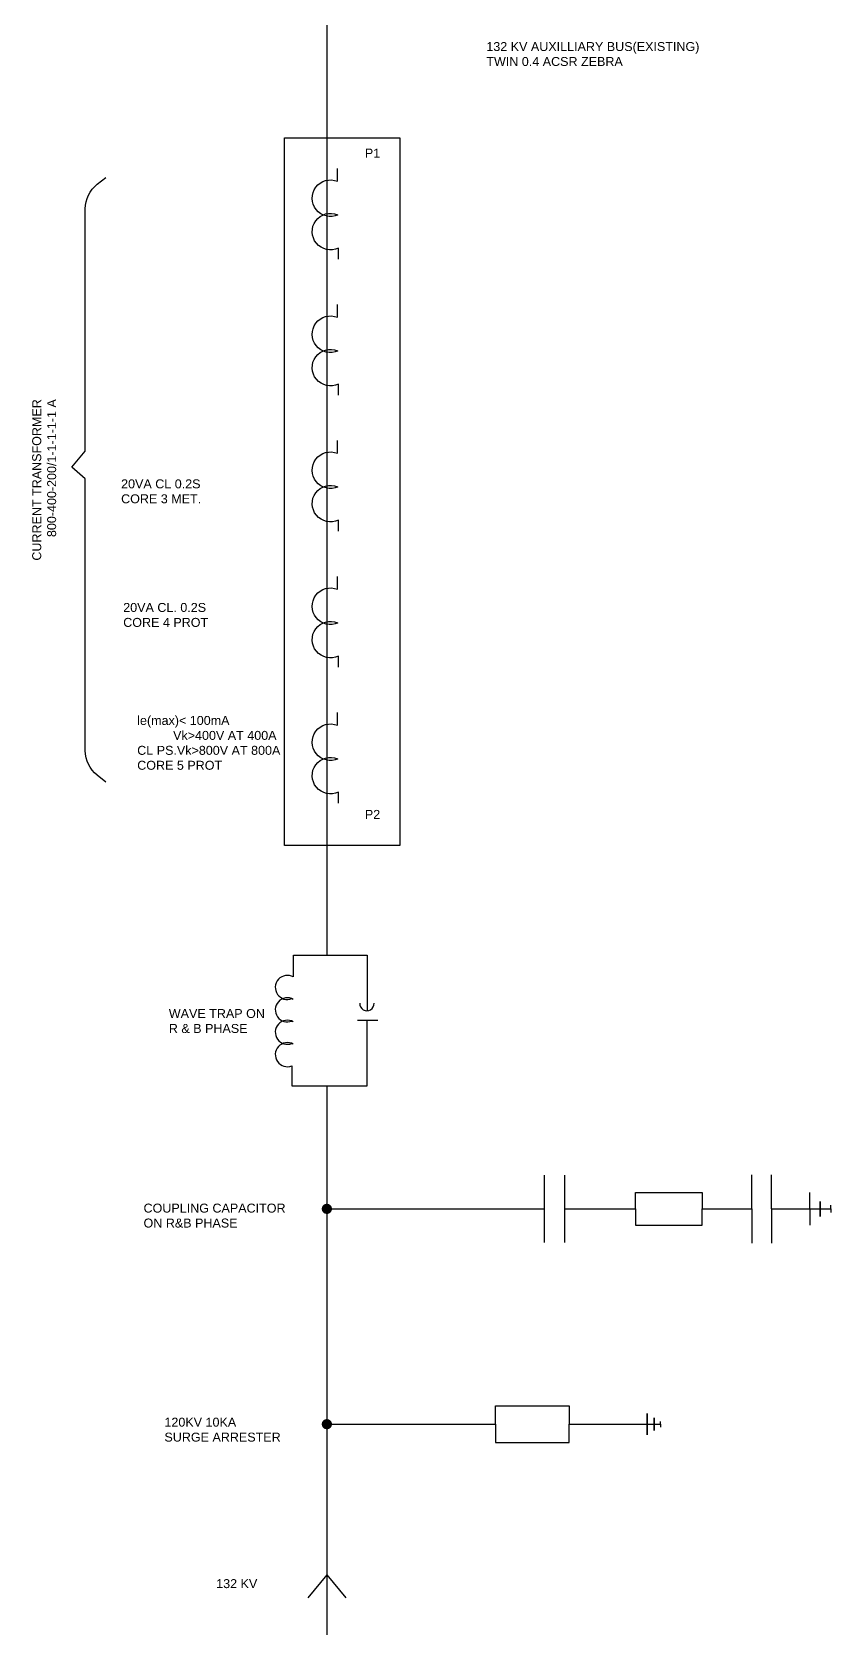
# Model space of a CAD drawing. Header units: millimetres. Extents: x 36 to 79, y 2 to 104.
# Drawn here: x 40.87 to 58.68, y 1.68 to 37.43 of the extents above; entities that cross this region are included whole.
import ezdxf

# ---------------------------------------------------------------- set-up
doc = ezdxf.new("R2010")
doc.units = ezdxf.units.MM
doc.header["$MEASUREMENT"] = 0
doc.linetypes.add('ACAD_ISO02W100', pattern=[15, 12, -3])
doc.layers.add('Title Block', color=7, linetype='Continuous')
doc.styles.get("Standard").update_dxf_attribs({"font": 'arial.ttf'})

# ---------------------------------------------------------------- blocks, each defined once
blk = doc.blocks.new('*U0')
blk.add_lwpolyline([(0.292, -1.011), (0.292, -0.763, -1.539101), (0.27, -0.018), (0.282, -0.023, -1.514863), (0.27, 0.727), (0.27, 1.011)], format="xyb")
blk = doc.blocks.new('*U1')
at = {"color": 0, "linetype": 'ByBlock', "lineweight": -2, "transparency": 16777216}
for p in [(0, 12.134), (0, 9.1), (0, 6.067), (0, 3.033), (0, 0)]:
    blk.add_blockref('*U0', p, dxfattribs=at)
blk = doc.blocks.new('*U4')
blk.add_arc((0.068, 0), 0.269, 60.5191, 292.323)
blk = doc.blocks.new('*U5')
at = {"color": 0, "linetype": 'ByBlock', "lineweight": -2, "transparency": 16777216}
for p in [(0, 1.5), (0, 1), (0, 0.5), (0, 0)]:
    blk.add_blockref('*U4', p, dxfattribs=at)

msp = doc.modelspace()

# ---------------------------------------------------------------- hatches: boundary and pattern name
at = {"layer": 'Title Block', "linetype": 'ACAD_ISO02W100'}
h = msp.add_hatch(color=256, dxfattribs=at)
h.dxf.hatch_style = 1
h.paths.add_polyline_path([(47.559, 11.18, 1), (47.328, 11.18, 1)])
h = msp.add_hatch(color=256, dxfattribs=at)
h.dxf.hatch_style = 1
h.paths.add_polyline_path([(47.559, 6.377, 1), (47.328, 6.377, 1)])

# ---------------------------------------------------------------- linework, layer by layer
for p, q in [((47.443, 37.663), (47.443, 16.842)), ((47.443, 13.921), (47.443, 1.676)), ((52.289, 11.929), (52.289, 10.43)), ((52.74, 11.929), (52.74, 10.43)), ((56.917, 11.18), (56.917, 11.942)), ((57.357, 11.18), (57.357, 11.942)), ((54.324, 11.18), (54.324, 11.545)), ((54.324, 11.545), (55.809, 11.545)), ((55.809, 11.545), (55.809, 11.18)), ((58.214, 11.18), (58.214, 11.545)), ((47.443, 11.18), (52.289, 11.18)), ((52.74, 11.18), (54.324, 11.18)), ((54.324, 11.18), (54.324, 10.814)), ((55.809, 11.18), (56.917, 11.18)), ((55.809, 10.814), (55.809, 11.18)), ((55.809, 11.18), (56.917, 11.18)), ((56.917, 11.18), (56.917, 10.417)), ((57.357, 11.18), (57.357, 10.417)), ((57.357, 11.18), (58.214, 11.18)), ((58.214, 11.18), (58.446, 11.18)), ((58.214, 11.18), (58.214, 10.814)), ((58.214, 11.18), (58.446, 11.18)), ((58.446, 11.18), (58.446, 11.346)), ((58.446, 11.346), (58.446, 11.18)), ((58.446, 11.18), (58.682, 11.18)), ((58.446, 11.18), (58.446, 11.013)), ((58.446, 11.013), (58.446, 11.18)), ((58.446, 11.18), (58.682, 11.18)), ((58.682, 11.18), (58.682, 11.259)), ((58.682, 11.18), (58.682, 11.1)), ((54.324, 10.814), (55.809, 10.814)), ((51.205, 6.377), (51.205, 6.787)), ((51.205, 6.787), (52.845, 6.787)), ((52.845, 6.787), (52.845, 6.377)), ((54.586, 6.377), (54.586, 6.615)), ((54.586, 6.615), (54.586, 6.377)), ((54.742, 6.377), (54.742, 6.516)), ((54.742, 6.516), (54.742, 6.377)), ((54.886, 6.377), (54.886, 6.44)), ((47.443, 6.377), (51.205, 6.377)), ((51.205, 6.377), (51.205, 5.967)), ((52.845, 6.377), (54.586, 6.377)), ((52.845, 5.967), (52.845, 6.377)), ((52.845, 6.377), (54.586, 6.377)), ((54.586, 6.377), (54.742, 6.377)), ((54.586, 6.377), (54.586, 6.139)), ((54.586, 6.139), (54.586, 6.377)), ((54.586, 6.377), (54.742, 6.377)), ((54.742, 6.377), (54.886, 6.377)), ((54.742, 6.377), (54.742, 6.238)), ((54.742, 6.238), (54.742, 6.377)), ((54.742, 6.377), (54.886, 6.377)), ((54.886, 6.377), (54.886, 6.314)), ((51.205, 5.967), (52.845, 5.967)), ((47.443, 3.015), (47.021, 2.503)), ((47.443, 3.015), (47.866, 2.503))]:
    msp.add_line(p, q)
msp.add_lwpolyline([(46.502, 35.07), (49.067, 35.07), (49.067, 19.284), (46.502, 19.284)], close=True)
for points in [[(46.696, 16.354), (46.696, 16.842), (48.339, 16.842), (48.339, 15.601)], [(46.665, 14.37), (46.665, 13.921), (48.339, 13.921), (48.339, 15.382)], [(48.581, 15.382), (48.339, 15.382), (48.128, 15.382)]]:
    msp.add_lwpolyline(points)
msp.add_arc((48.337, 15.762), 0.162, 178.3757, 1.6243)
at = {"layer": 'Title Block'}
msp.add_lwpolyline([(42.512, 20.7), (42.32, 20.853, -0.227898), (42.057, 21.4), (42.057, 27.465), (41.755, 27.722), (42.057, 28.079), (42.057, 33.485, -0.227898), (42.32, 34.032), (42.512, 34.185)], format="xyb", dxfattribs=at)

# ---------------------------------------------------------------- block references
for name, p in [('*U1', (47.409, 21.239)), ('*U5', (46.495, 14.619))]:
    msp.add_blockref(name, p)

# ---------------------------------------------------------------- texts
at = {"char_height": 0.2, "attachment_point": 1}
for s, width, heights, insert in [('132 KV AUXILLIARY BUS(EXISTING)\\PTWIN 0.4 ACSR ZEBRA', 6.52922, [0.583], (50.999, 37.205)), ('WAVE TRAP ON\\PR & B PHASE', 4.52668, [0], (43.92, 15.637)), ('COUPLING CAPACITOR\\PON R&B PHASE', 4.52668, [0], (43.356, 11.297)), ('120KV 10KA\\PSURGE ARRESTER', 4.52668, [0], (43.822, 6.522)), ('132 KV', 1.40845, [0], (44.976, 2.921))]:
    msp.add_mtext_dynamic_manual_height_columns(s, width=width, gutter_width=1, heights=heights, dxfattribs=dict(at, insert=insert))
at = {"layer": 'Title Block', "char_height": 0.2}
for s, width, insert, attachment_point in [('P1', 1.28264, (48.291, 34.828), 1), ('20VA CL 0.2S\\PCORE 3 MET.', 2.63633, (42.856, 26.915), 7), ('20VA CL. 0.2S\\PCORE 4 PROT', 3.24789, (42.903, 24.158), 7), ('le(max)< 100mA\\P^IVk>400V AT 400A\\PCL PS.Vk>800V AT 800A\\PCORE 5 PROT', 5.59714, (43.215, 20.971), 7), ('P2', 1.28264, (48.291, 20.078), 1)]:
    msp.add_mtext_dynamic_manual_height_columns(s, width=width, gutter_width=1, heights=[0], dxfattribs=dict(at, insert=insert, attachment_point=attachment_point))
at = {"layer": 'Title Block', "insert": (40.874, 29.239), "char_height": 0.2, "attachment_point": 3, "rotation": 90}
msp.add_mtext_dynamic_manual_height_columns('CURRENT TRANSFORMER \\P800-400-200/1-1-1-1-1 A', width=7.54027, gutter_width=1, heights=[0], dxfattribs=at)

doc.saveas('drawing.dxf')
